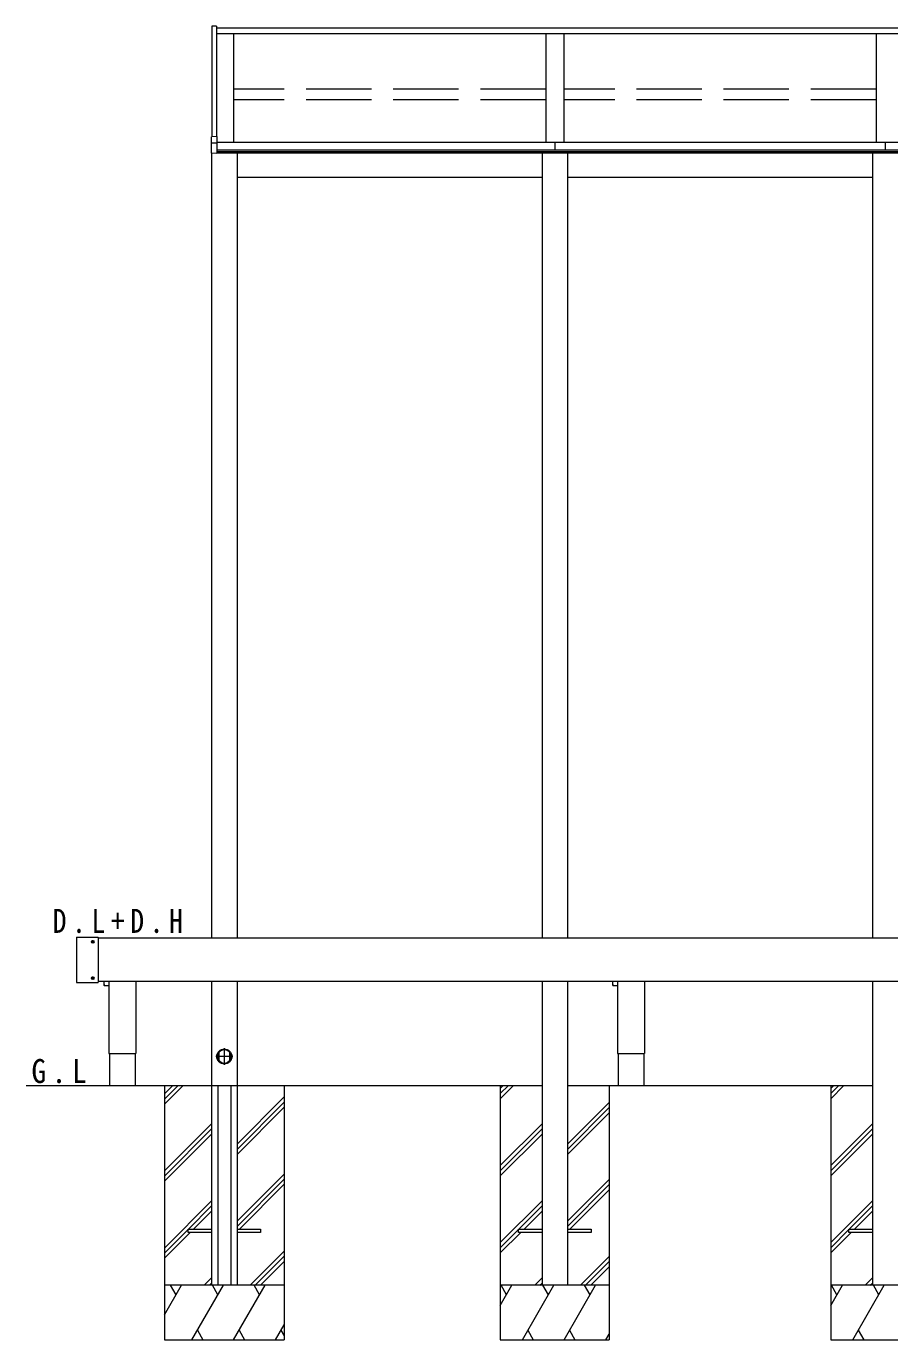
# Model space of a CAD drawing. Units: millimetres, scale not verified. Extents: x -7920 to 7920, y -12800 to 12777.
# Drawn here: x -4323 to -1945, y 2601 to 6218 of the extents above; entities that cross this region are included whole.
import ezdxf

# ---------------------------------------------------------------- set-up
doc = ezdxf.new("R2010")
doc.units = ezdxf.units.MM
doc.header["$LTSCALE"] = 60
doc.linetypes.add('USER1', pattern=[4, 3, -1])
doc.linetypes.add('USER2', pattern=[13, 10, -1, 1, -1])
for name, color, linetype, lineweight in [('0-3_YKK_12', 2, 'Continuous', 18), ('0-4_YKK_A1', 4, 'Continuous', 18), ('0-5_YKK_13', 4, 'Continuous', 18), ('0-7_YKK_Z1', 7, 'Continuous', 18)]:
    doc.layers.add(name, color=color, linetype=linetype, lineweight=lineweight)
doc.styles.add('ＭＳ ゴシック', font='')
doc.styles.get('ＭＳ ゴシック').set_extended_font_data('MS Gothic')

msp = doc.modelspace()

# ---------------------------------------------------------------- linework, layer by layer
at = {"layer": '0-3_YKK_12'}
for p, q in [((209.68, 3707.39), (-4125.32, 3707.39)), ((209.68, 3587.39), (-4125.32, 3587.39)), ((-4021.32, 3587.39), (-4021.32, 3389.39)), ((-2620.32, 3587.39), (-2620.32, 3389.39)), ((-4093.97, 3389.39), (-4093.97, 3301.39)), ((-4023.67, 3389.39), (-4023.67, 3301.39)), ((-2692.97, 3389.39), (-2692.97, 3301.39)), ((-2622.67, 3389.39), (-2622.67, 3301.39))]:
    msp.add_line(p, q, dxfattribs=at)
for points in [[(-4096.32, 3587.39), (-4096.32, 3389.39), (-4021.32, 3389.39)], [(-2695.32, 3587.39), (-2695.32, 3389.39), (-2620.32, 3389.39)]]:
    msp.add_lwpolyline(points, dxfattribs=at)
at = {"layer": '0-4_YKK_A1'}
for p, q in [((-3799.33, 6217.98), (-3811.83, 6217.98)), ((-3811.83, 6217.98), (-3811.83, 5913.88)), ((-3799.33, 6217.98), (-3799.33, 5914.67)), ((-3799.33, 6213.93), (-116.32, 6213.93)), ((-3799.33, 6197.92), (-116.32, 6197.92)), ((-3752.83, 6197.92), (-3752.83, 5899.2)), ((-2892.82, 6197.92), (-2892.82, 5899.26)), ((-2842.82, 6197.92), (-2842.82, 5899.26)), ((-1982.82, 6197.92), (-1982.82, 5899.26)), ((-3799.33, 5986.14), (-3799.33, 5914.67)), ((-3813.32, 5896.93), (-3813.32, 5913.5)), ((-3813.32, 5897.39), (-3798.82, 5897.39)), ((-3813.32, 5868.44), (-3813.32, 5896.93)), ((-3798.82, 5914.7), (-3813.04, 5913.8)), ((-3798.82, 5899.26), (-116.83, 5899.26)), ((-2867.82, 5899.26), (-2867.82, 5876.39)), ((-1957.82, 5899.26), (-1957.82, 5876.39)), ((-3812.82, 5868.13), (-3812.82, 3707.39)), ((-116.83, 5876.39), (-3798.82, 5876.39)), ((-116.83, 5872.39), (-3798.82, 5872.39)), ((-116.83, 5868.39), (-3798.82, 5868.39)), ((-3742.82, 5868.39), (-3742.82, 3707.39)), ((-2902.82, 5868.39), (-2902.82, 3707.39)), ((-2832.82, 5868.39), (-2832.82, 3707.39)), ((-1992.82, 5868.39), (-1992.82, 3707.39)), ((-2902.82, 5801.39), (-3742.82, 5801.39)), ((-1992.82, 5801.39), (-2832.82, 5801.39)), ((-3812.82, 3587.39), (-3812.82, 3301.39)), ((-3742.82, 3587.39), (-3742.82, 3301.39)), ((-2902.82, 3587.39), (-2902.82, 3301.39)), ((-2832.82, 3587.39), (-2832.82, 3301.39)), ((-1992.82, 3587.39), (-1992.82, 3301.39)), ((-3777.82, 3358.36), (-3777.82, 3404.41)), ((-3754.82, 3381.39), (-3800.82, 3381.39)), ((-3792.57, 3392.77), (-3792.57, 3370)), ((-3763.07, 3370), (-3763.07, 3392.77)), ((-3812.82, 3301.39), (-3812.82, 2751.39)), ((-3795.82, 3301.39), (-3795.82, 2751.39)), ((-3759.82, 3301.39), (-3759.82, 2751.39)), ((-3742.82, 3301.39), (-3742.82, 2751.39)), ((-2902.82, 3301.39), (-2902.82, 2751.39)), ((-2832.82, 3301.39), (-2832.82, 2751.39)), ((-1992.82, 3301.39), (-1992.82, 2751.39))]:
    msp.add_line(p, q, dxfattribs=at)
at = {"layer": '0-4_YKK_A1', "linetype": 'USER1'}
for p, q in [((-2892.82, 6044.41), (-3752.82, 6044.41)), ((-1982.82, 6044.41), (-2842.82, 6044.41)), ((-2892.82, 6015.77), (-3752.82, 6015.77)), ((-1982.82, 6015.77), (-2842.82, 6015.77)), ((-3877.82, 2896.89), (-3877.82, 2905.89)), ((-3877.82, 2905.89), (-3812.82, 2905.89)), ((-3812.82, 2896.89), (-3877.82, 2896.89)), ((-3742.82, 2905.89), (-3677.82, 2905.89)), ((-3677.82, 2896.89), (-3742.82, 2896.89)), ((-3677.82, 2905.89), (-3677.82, 2896.89)), ((-2967.82, 2896.89), (-2967.82, 2905.89)), ((-2967.82, 2905.89), (-2902.82, 2905.89)), ((-2902.82, 2896.89), (-2967.82, 2896.89)), ((-2832.82, 2905.89), (-2767.82, 2905.89)), ((-2767.82, 2896.89), (-2832.82, 2896.89)), ((-2767.82, 2905.89), (-2767.82, 2896.89)), ((-2057.82, 2896.89), (-2057.82, 2905.89)), ((-2057.82, 2905.89), (-1992.82, 2905.89)), ((-1992.82, 2896.89), (-2057.82, 2896.89))]:
    msp.add_line(p, q, dxfattribs=at)
at = {"layer": '0-4_YKK_A1'}
msp.add_lwpolyline([(-3798.82, 5914.7), (-3798.82, 5897.43), (-3798.82, 5897.14), (-3798.82, 5868.19), (-3798.82, 5867.89), (-3813.03, 5868.14)], dxfattribs=at)
for radius in [20.67, 19]:
    msp.add_circle((-3777.82, 3381.39), radius, dxfattribs=at)
for centre, radius, start, end in [((-3813.02, 5913.5), 0.3, 93.61996, 180), ((-3813.02, 5868.44), 0.3, 180, 269), ((-3777.82, 3381.39), 18.63, 142.33411, 217.66589), ((-3777.82, 3381.39), 18.63, 322.33411, 37.66589)]:
    msp.add_arc(centre, radius, start, end, dxfattribs=at)
at = {"layer": '0-5_YKK_13'}
for p, q in [((-4185.32, 3708.39), (-4185.32, 3585.99)), ((-4184.32, 3709.39), (-4126.32, 3709.39)), ((-4142.37, 3697.54), (-4141.17, 3697.54)), ((-4142.37, 3697.54), (-4142.37, 3696.84)), ((-4142.37, 3696.84), (-4141.17, 3696.84)), ((-4140.67, 3699.24), (-4140.67, 3698.04)), ((-4140.67, 3699.24), (-4139.97, 3699.24)), ((-4140.67, 3696.34), (-4140.67, 3695.14)), ((-4140.67, 3695.14), (-4139.97, 3695.14)), ((-4139.97, 3699.24), (-4139.97, 3698.04)), ((-4139.97, 3696.34), (-4139.97, 3695.14)), ((-4139.47, 3697.54), (-4138.27, 3697.54)), ((-4139.47, 3696.84), (-4138.27, 3696.84)), ((-4138.27, 3697.54), (-4138.27, 3696.84)), ((-4125.32, 3708.39), (-4125.32, 3585.99)), ((-4184.32, 3584.99), (-4126.32, 3584.99)), ((-4142.37, 3597.54), (-4141.17, 3597.54)), ((-4142.37, 3597.54), (-4142.37, 3596.84)), ((-4142.37, 3596.84), (-4141.17, 3596.84)), ((-4140.67, 3599.24), (-4140.67, 3598.04)), ((-4140.67, 3599.24), (-4139.97, 3599.24)), ((-4140.67, 3596.34), (-4140.67, 3595.14)), ((-4140.67, 3595.14), (-4139.97, 3595.14)), ((-4139.97, 3599.24), (-4139.97, 3598.04)), ((-4139.97, 3596.34), (-4139.97, 3595.14)), ((-4139.47, 3597.54), (-4138.27, 3597.54)), ((-4139.47, 3596.84), (-4138.27, 3596.84)), ((-4138.27, 3597.54), (-4138.27, 3596.84)), ((-4108.67, 3577.19), (-4108.67, 3587.39)), ((-4095.97, 3587.39), (-4095.97, 3577.19)), ((-2707.67, 3577.19), (-2707.67, 3587.39)), ((-2694.97, 3587.39), (-2694.97, 3577.19)), ((-4108.67, 3579.89), (-4109.04, 3579.89)), ((-4096.97, 3576.19), (-4107.67, 3576.19)), ((-2707.67, 3579.89), (-2708.04, 3579.89)), ((-2695.97, 3576.19), (-2706.67, 3576.19))]:
    msp.add_line(p, q, dxfattribs=at)
at = {"layer": '0-5_YKK_13', "linetype": 'USER2'}
for p, q in [((-4144.47, 3697.19), (-4136.17, 3697.19)), ((-4140.32, 3693.04), (-4140.32, 3701.34)), ((-4144.47, 3597.19), (-4136.17, 3597.19)), ((-4140.32, 3593.04), (-4140.32, 3601.34))]:
    msp.add_line(p, q, dxfattribs=at)
at = {"layer": '0-5_YKK_13'}
for centre in [(-4140.32, 3697.19), (-4140.32, 3597.19)]:
    msp.add_circle(centre, 3.65, dxfattribs=at)
for centre, radius, start, end in [((-4184.32, 3708.39), 1, 90, 180), ((-4141.17, 3698.04), 0.5, 270, 0), ((-4141.17, 3696.34), 0.5, 0, 90), ((-4139.47, 3698.04), 0.5, 180, 270), ((-4139.47, 3696.34), 0.5, 90, 180), ((-4126.32, 3708.39), 1, 0, 90), ((-4184.32, 3585.99), 1, 180, 270), ((-4141.17, 3598.04), 0.5, 270, 0), ((-4141.17, 3596.34), 0.5, 0, 90), ((-4139.47, 3598.04), 0.5, 180, 270), ((-4139.47, 3596.34), 0.5, 90, 180), ((-4126.32, 3585.99), 1, 270, 0), ((-4090.12, 3586.39), 20, 177.13404, 198.96557), ((-2689.12, 3586.39), 20, 177.13404, 198.96557), ((-4107.67, 3577.19), 1, 180, 270), ((-4096.97, 3577.19), 1, 270, 0), ((-2706.67, 3577.19), 1, 180, 270), ((-2695.97, 3577.19), 1, 270, 0)]:
    msp.add_arc(centre, radius, start, end, dxfattribs=at)
at = {"layer": '0-7_YKK_Z1'}
for p, q in [((-4323.35, 3301.39), (-2902.82, 3301.39)), ((-3942.82, 3301.39), (-3942.82, 2601.39)), ((-3942.82, 3249.84), (-3891.28, 3301.39)), ((-3942.82, 3263.98), (-3905.42, 3301.39)), ((-3942.82, 3278.13), (-3919.56, 3301.39)), ((-3612.82, 3301.39), (-3612.82, 2601.39)), ((-3017.82, 3301.39), (-3017.82, 2601.39)), ((-3017.82, 3264.84), (-2981.28, 3301.39)), ((-3017.82, 3278.98), (-2995.42, 3301.39)), ((-3017.82, 3293.12), (-3009.56, 3301.39)), ((-2832.82, 3301.39), (-1992.82, 3301.39)), ((-2717.82, 3301.39), (-2717.82, 2601.39)), ((-2107.82, 3301.39), (-2107.82, 2601.39)), ((-2107.82, 3264.84), (-2071.28, 3301.39)), ((-2107.82, 3278.98), (-2085.42, 3301.39)), ((-2107.82, 3293.12), (-2099.56, 3301.39)), ((-3742.82, 3139.76), (-3612.82, 3269.76)), ((-3742.82, 3125.62), (-3612.82, 3255.62)), ((-3742.82, 3111.48), (-3612.82, 3241.48)), ((-2832.82, 3139.76), (-2717.82, 3254.76)), ((-2832.82, 3125.62), (-2717.82, 3240.62)), ((-2832.82, 3111.48), (-2717.82, 3226.48)), ((-3942.82, 3065.99), (-3812.82, 3195.99)), ((-3017.82, 3080.99), (-2902.82, 3195.99)), ((-2107.82, 3080.99), (-1992.82, 3195.99)), ((-3942.82, 3051.85), (-3812.82, 3181.85)), ((-3942.82, 3037.71), (-3812.82, 3167.71)), ((-3017.82, 3066.85), (-2902.82, 3181.85)), ((-3017.82, 3052.71), (-2902.82, 3167.71)), ((-2107.82, 3066.85), (-1992.82, 3181.85)), ((-2107.82, 3052.71), (-1992.82, 3167.71)), ((-3742.82, 2927.63), (-3612.82, 3057.63)), ((-3742.82, 2913.49), (-3612.82, 3043.49)), ((-2832.82, 2927.63), (-2717.82, 3042.63)), ((-3736.28, 2905.89), (-3612.82, 3029.35)), ((-2832.82, 2913.49), (-2717.82, 3028.49)), ((-2826.28, 2905.89), (-2717.82, 3014.35)), ((-3942.82, 2853.86), (-3812.82, 2983.86)), ((-3876.66, 2905.89), (-3812.82, 2969.72)), ((-3017.82, 2868.86), (-2902.82, 2983.86)), ((-2966.66, 2905.89), (-2902.82, 2969.72)), ((-2107.82, 2868.86), (-1992.82, 2983.86)), ((-2056.66, 2905.89), (-1992.82, 2969.72)), ((-3862.52, 2905.89), (-3812.82, 2955.58)), ((-2952.52, 2905.89), (-2902.82, 2955.58)), ((-2042.52, 2905.89), (-1992.82, 2955.58)), ((-3942.82, 2839.72), (-3877.82, 2904.72)), ((-3942.82, 2825.58), (-3871.52, 2896.89)), ((-3017.82, 2854.72), (-2967.82, 2904.72)), ((-3017.82, 2840.58), (-2961.52, 2896.89)), ((-2107.82, 2854.72), (-2057.82, 2904.72)), ((-2107.82, 2840.58), (-2051.52, 2896.89)), ((-3706.94, 2751.39), (-3612.82, 2845.5)), ((-3692.79, 2751.39), (-3612.82, 2831.36)), ((-2796.94, 2751.39), (-2717.82, 2830.5)), ((-3678.65, 2751.39), (-3612.82, 2817.22)), ((-2782.79, 2751.39), (-2717.82, 2816.36)), ((-2768.65, 2751.39), (-2717.82, 2802.22)), ((-3942.82, 2669.91), (-3895.79, 2751.39)), ((-3612.82, 2751.39), (-3942.82, 2751.39)), ((-3910.79, 2725.41), (-3925.79, 2751.39)), ((-3866.92, 2601.39), (-3780.31, 2751.39)), ((-3833.17, 2751.39), (-3812.82, 2771.73)), ((-3819.03, 2751.39), (-3812.82, 2757.59)), ((-3795.32, 2725.41), (-3810.32, 2751.39)), ((-3752.35, 2601.39), (-3665.74, 2751.39)), ((-3680.75, 2725.41), (-3695.75, 2751.39)), ((-3017.82, 2695.89), (-2985.79, 2751.39)), ((-2717.82, 2751.39), (-3017.82, 2751.39)), ((-3000.79, 2725.41), (-3015.79, 2751.39)), ((-2956.92, 2601.39), (-2870.31, 2751.39)), ((-2923.17, 2751.39), (-2902.82, 2771.73)), ((-2909.03, 2751.39), (-2902.82, 2757.59)), ((-2885.32, 2725.41), (-2900.32, 2751.39)), ((-2842.35, 2601.39), (-2755.74, 2751.39)), ((-2770.75, 2725.41), (-2785.75, 2751.39)), ((-2107.82, 2695.89), (-2075.79, 2751.39)), ((-1807.82, 2751.39), (-2107.82, 2751.39)), ((-2090.79, 2725.41), (-2105.79, 2751.39)), ((-2046.92, 2601.39), (-1960.31, 2751.39)), ((-2013.17, 2751.39), (-1992.82, 2771.73)), ((-1999.03, 2751.39), (-1992.82, 2757.59)), ((-1975.32, 2725.41), (-1990.32, 2751.39)), ((-3636.88, 2601.39), (-3613.27, 2642.27)), ((-3851.92, 2627.37), (-3836.92, 2601.39)), ((-3737.35, 2627.37), (-3722.35, 2601.39)), ((-3621.88, 2627.37), (-3612.82, 2611.68)), ((-2941.92, 2627.37), (-2926.92, 2601.39)), ((-2827.35, 2627.37), (-2812.35, 2601.39)), ((-2726.88, 2601.39), (-2717.82, 2617.07)), ((-2031.92, 2627.37), (-2016.92, 2601.39)), ((-3942.82, 2601.39), (-3612.82, 2601.39)), ((-3017.82, 2601.39), (-2717.82, 2601.39)), ((-2107.82, 2601.39), (-1807.82, 2601.39))]:
    msp.add_line(p, q, dxfattribs=at)

# ---------------------------------------------------------------- texts
at = {"layer": '0-7_YKK_Z1', "char_height": 65.98, "attachment_point": 7, "style": 'ＭＳ ゴシック'}
for s, insert in [('\\T1.4;\\W0.85;D.L+D.H', (-4250.67, 3720.67)), ('\\T1.38;\\W0.9;G.L', (-4308.98, 3307.18))]:
    msp.add_mtext(s, dxfattribs=dict(at, insert=insert))

doc.saveas('drawing.dxf')
